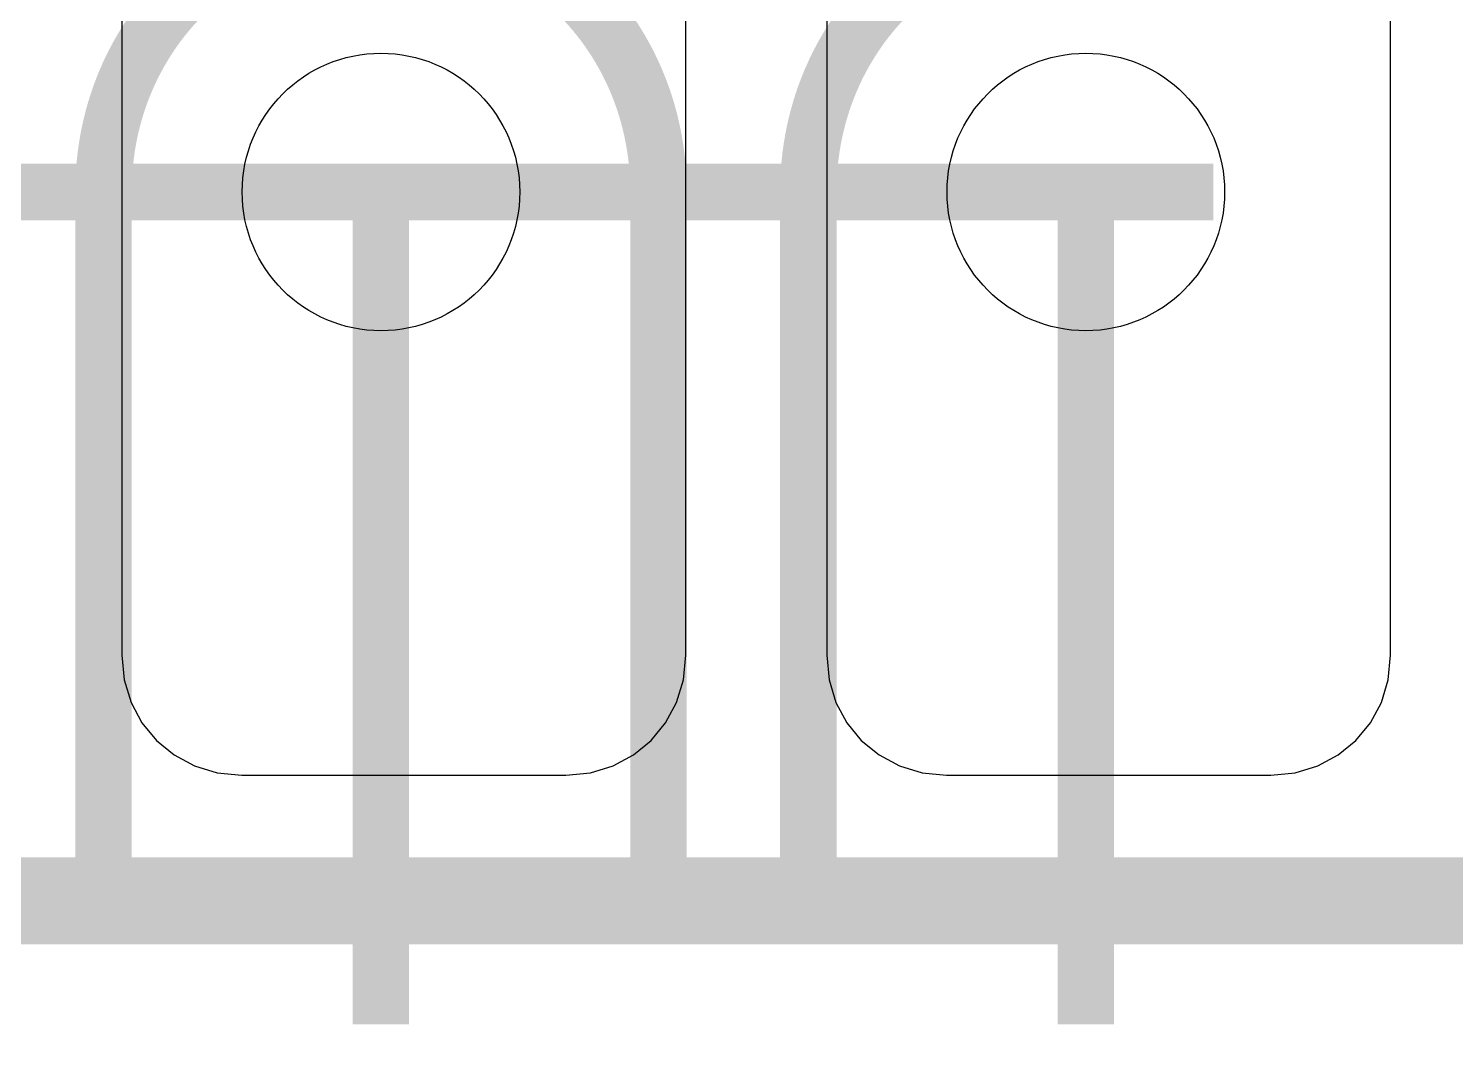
# Model space of a CAD drawing. Header units: inches. Extents: x 15 to 148, y 10 to 111.
# Drawn here: x 141.1885 to 141.644, y 97.5885 to 97.9154 of the extents above; entities that cross this region are included whole.
import ezdxf

# ---------------------------------------------------------------- set-up
doc = ezdxf.new("R2010")
doc.units = ezdxf.units.IN
doc.header["$MEASUREMENT"] = 0
doc.layers.add('BLK_12AWG', color=7, linetype='Continuous')

# ---------------------------------------------------------------- blocks, each defined once
blk = doc.blocks.new('CEGHSD')
for points in [[(136.0216, 99.712), (136.0216, 99.586), (136.02194, 99.58253), (136.02291, 99.57931), (136.02445, 99.57642), (136.02651, 99.57392), (136.02902, 99.57186), (136.03191, 99.57031), (136.03512, 99.56934), (136.0386, 99.569), (136.0386, 99.569), (136.0846, 99.569), (136.08807, 99.56934), (136.09129, 99.57031), (136.09418, 99.57186), (136.09668, 99.57392), (136.09874, 99.57642), (136.10029, 99.57931), (136.10126, 99.58253), (136.1016, 99.586), (136.1016, 99.712)], [(136.1216, 99.712), (136.1216, 99.586), (136.12194, 99.58253), (136.12291, 99.57931), (136.12445, 99.57642), (136.12651, 99.57392), (136.12902, 99.57186), (136.13191, 99.57031), (136.13512, 99.56934), (136.1386, 99.569), (136.1386, 99.569), (136.1846, 99.569), (136.18807, 99.56934), (136.19129, 99.57031), (136.19418, 99.57186), (136.19668, 99.57392), (136.19874, 99.57642), (136.20029, 99.57931), (136.20126, 99.58253), (136.2016, 99.586), (136.2016, 99.712)]]:
    blk.add_lwpolyline(points)
at = {"const_width": 0.008}
for points in [[(136.01899, 99.65175), (136.01899, 99.65188), (136.01899, 99.65201), (136.01899, 99.65214), (136.01899, 99.65227), (136.019, 99.6524), (136.019, 99.65253), (136.019, 99.65265), (136.019, 99.65278), (136.01901, 99.65291), (136.01901, 99.65304), (136.01901, 99.65317), (136.01902, 99.6533), (136.01902, 99.65343), (136.01903, 99.65355), (136.01904, 99.65368), (136.01904, 99.65381), (136.01905, 99.65394), (136.01905, 99.65407), (136.01906, 99.65419), (136.01907, 99.65432), (136.01908, 99.65445), (136.01909, 99.65458), (136.01909, 99.6547), (136.0191, 99.65483), (136.01911, 99.65496), (136.01912, 99.65508), (136.01913, 99.65521), (136.01914, 99.65534), (136.01915, 99.65546), (136.01917, 99.65559), (136.01918, 99.65571), (136.01919, 99.65584), (136.0192, 99.65597), (136.01922, 99.65609), (136.01923, 99.65622), (136.01924, 99.65634), (136.01926, 99.65647), (136.01927, 99.65659), (136.01929, 99.65672), (136.0193, 99.65684), (136.01932, 99.65697), (136.01932, 99.65703), (136.01933, 99.65709), (136.01935, 99.65722), (136.01937, 99.65734), (136.01938, 99.65747), (136.0194, 99.65759), (136.01942, 99.65771), (136.01944, 99.65784), (136.01945, 99.65796), (136.01947, 99.65809), (136.01949, 99.65821), (136.01951, 99.65833), (136.01955, 99.65858), (136.01957, 99.6587), (136.01959, 99.65882), (136.01961, 99.65895), (136.01963, 99.65901), (136.01964, 99.65907), (136.01966, 99.65919), (136.01968, 99.65931), (136.01973, 99.65956), (136.01975, 99.65968), (136.01977, 99.6598), (136.0198, 99.65992), (136.01982, 99.66004), (136.01985, 99.66016), (136.01987, 99.66028), (136.0199, 99.6604), (136.01993, 99.66052), (136.01995, 99.66065), (136.01998, 99.66077), (136.02001, 99.66089), (136.02003, 99.66101), (136.02006, 99.66113), (136.02009, 99.66125), (136.02012, 99.66136), (136.02015, 99.66148), (136.02018, 99.6616), (136.02021, 99.66172), (136.02024, 99.66184), (136.02027, 99.66196), (136.0203, 99.66208), (136.02033, 99.6622), (136.02036, 99.66232), (136.02039, 99.66243), (136.02042, 99.66255), (136.02046, 99.66267), (136.02049, 99.66279), (136.02052, 99.6629), (136.02055, 99.66302), (136.02059, 99.66314), (136.02066, 99.66337), (136.02069, 99.66349), (136.02073, 99.66361), (136.02076, 99.66372), (136.0208, 99.66384), (136.02083, 99.66395), (136.02087, 99.66407), (136.02091, 99.66419), (136.02094, 99.6643), (136.02098, 99.66442), (136.02102, 99.66453), (136.02106, 99.66465), (136.0211, 99.66476), (136.02114, 99.66488), (136.02117, 99.66499), (136.02121, 99.66511), (136.02125, 99.66522), (136.02129, 99.66533), (136.02133, 99.66545), (136.02138, 99.66556), (136.02142, 99.66567), (136.02146, 99.66579), (136.0215, 99.6659), (136.02154, 99.66601), (136.02159, 99.66613), (136.02163, 99.66624), (136.02167, 99.66635), (136.02171, 99.66646), (136.02176, 99.66658), (136.0218, 99.66669), (136.02185, 99.6668), (136.02189, 99.66691), (136.02194, 99.66702), (136.02198, 99.66713), (136.02203, 99.66724), (136.02207, 99.66735), (136.02212, 99.66746), (136.02217, 99.66758), (136.02221, 99.66769), (136.02226, 99.6678), (136.02231, 99.66791), (136.02236, 99.66801), (136.02241, 99.66812), (136.02246, 99.66823), (136.0225, 99.66834), (136.02255, 99.66845), (136.0226, 99.66856), (136.02265, 99.66867), (136.0227, 99.66878), (136.02275, 99.66889), (136.0228, 99.66899), (136.02286, 99.6691), (136.02291, 99.66921), (136.02296, 99.66932), (136.02301, 99.66942), (136.02306, 99.66953), (136.02312, 99.66964), (136.02317, 99.66974), (136.02322, 99.66985), (136.02328, 99.66996), (136.02333, 99.67006), (136.02339, 99.67017), (136.02344, 99.67027), (136.0235, 99.67038), (136.02355, 99.67048), (136.02361, 99.67059), (136.02366, 99.67069), (136.02372, 99.6708), (136.02377, 99.6709), (136.02383, 99.67101), (136.02389, 99.67111), (136.02395, 99.67121), (136.024, 99.67132), (136.02406, 99.67142), (136.02412, 99.67152), (136.02418, 99.67163), (136.02424, 99.67173), (136.0243, 99.67183), (136.02436, 99.67194), (136.02448, 99.67214), (136.02454, 99.67224), (136.0246, 99.67234), (136.02466, 99.67244), (136.02472, 99.67254), (136.02478, 99.67265), (136.02484, 99.67275), (136.02491, 99.67285), (136.02497, 99.67295), (136.02503, 99.67305), (136.02509, 99.67315), (136.02516, 99.67325), (136.02522, 99.67335), (136.02528, 99.67345), (136.02535, 99.67354), (136.02541, 99.67364), (136.02548, 99.67374), (136.02561, 99.67394), (136.02574, 99.67413), (136.02587, 99.67433), (136.02594, 99.67443), (136.02601, 99.67452), (136.02607, 99.67462), (136.02614, 99.67471), (136.02621, 99.67481), (136.02628, 99.67491), (136.02642, 99.6751), (136.02655, 99.67529), (136.02662, 99.67538), (136.02669, 99.67548), (136.02676, 99.67557), (136.02684, 99.67567), (136.02691, 99.67576), (136.02698, 99.67585), (136.02705, 99.67595), (136.02712, 99.67604), (136.02719, 99.67613), (136.02726, 99.67623), (136.02734, 99.67632), (136.02741, 99.67641), (136.02748, 99.6765), (136.02756, 99.67659), (136.02763, 99.67669), (136.0277, 99.67678), (136.02778, 99.67687), (136.02785, 99.67696), (136.02793, 99.67705), (136.028, 99.67714), (136.02808, 99.67723), (136.02815, 99.67732), (136.02823, 99.67741), (136.0283, 99.6775), (136.02838, 99.67759), (136.02846, 99.67768), (136.02853, 99.67777), (136.02861, 99.67785), (136.02869, 99.67794), (136.02876, 99.67803), (136.02884, 99.67812), (136.02892, 99.67821), (136.029, 99.67829), (136.02908, 99.67838), (136.02916, 99.67847), (136.02924, 99.67855), (136.02932, 99.67864), (136.0294, 99.67873), (136.02948, 99.67881), (136.02956, 99.6789), (136.02964, 99.67898)], [(136.01899, 99.65175), (136.01899, 99.65188), (136.01899, 99.65201), (136.01899, 99.65214), (136.01899, 99.65227), (136.019, 99.6524), (136.019, 99.65253), (136.019, 99.65265), (136.019, 99.65278), (136.01901, 99.65291), (136.01901, 99.65304), (136.01901, 99.65317), (136.01902, 99.6533), (136.01902, 99.65343), (136.01903, 99.65355), (136.01904, 99.65368), (136.01904, 99.65381), (136.01905, 99.65394), (136.01905, 99.65407), (136.01906, 99.65419), (136.01907, 99.65432), (136.01908, 99.65445), (136.01909, 99.65458), (136.01909, 99.6547), (136.0191, 99.65483), (136.01911, 99.65496), (136.01912, 99.65508), (136.01913, 99.65521), (136.01914, 99.65534), (136.01915, 99.65546), (136.01917, 99.65559), (136.01918, 99.65571), (136.01919, 99.65584), (136.0192, 99.65597), (136.01922, 99.65609), (136.01923, 99.65622), (136.01924, 99.65634), (136.01926, 99.65647), (136.01927, 99.65659), (136.01929, 99.65672), (136.0193, 99.65684), (136.01932, 99.65697), (136.01932, 99.65703), (136.01933, 99.65709), (136.01935, 99.65722), (136.01937, 99.65734), (136.01938, 99.65747), (136.0194, 99.65759), (136.01942, 99.65771), (136.01944, 99.65784), (136.01945, 99.65796), (136.01947, 99.65809), (136.01949, 99.65821), (136.01951, 99.65833), (136.01955, 99.65858), (136.01957, 99.6587), (136.01959, 99.65882), (136.01961, 99.65895), (136.01963, 99.65901), (136.01964, 99.65907), (136.01966, 99.65919), (136.01968, 99.65931), (136.01973, 99.65956), (136.01975, 99.65968), (136.01977, 99.6598), (136.0198, 99.65992), (136.01982, 99.66004), (136.01985, 99.66016), (136.01987, 99.66028), (136.0199, 99.6604), (136.01993, 99.66052), (136.01995, 99.66065), (136.01998, 99.66077), (136.02001, 99.66089), (136.02003, 99.66101), (136.02006, 99.66113), (136.02009, 99.66125), (136.02012, 99.66136), (136.02015, 99.66148), (136.02018, 99.6616), (136.02021, 99.66172), (136.02024, 99.66184), (136.02027, 99.66196), (136.0203, 99.66208), (136.02033, 99.6622), (136.02036, 99.66232), (136.02039, 99.66243), (136.02042, 99.66255), (136.02046, 99.66267), (136.02049, 99.66279), (136.02052, 99.6629), (136.02055, 99.66302), (136.02059, 99.66314), (136.02066, 99.66337), (136.02069, 99.66349), (136.02073, 99.66361), (136.02076, 99.66372), (136.0208, 99.66384), (136.02083, 99.66395), (136.02087, 99.66407), (136.02091, 99.66419), (136.02094, 99.6643), (136.02098, 99.66442), (136.02102, 99.66453), (136.02106, 99.66465), (136.0211, 99.66476), (136.02114, 99.66488), (136.02117, 99.66499), (136.02121, 99.66511), (136.02125, 99.66522), (136.02129, 99.66533), (136.02133, 99.66545), (136.02138, 99.66556), (136.02142, 99.66567), (136.02146, 99.66579), (136.0215, 99.6659), (136.02154, 99.66601), (136.02159, 99.66613), (136.02163, 99.66624), (136.02167, 99.66635), (136.02171, 99.66646), (136.02176, 99.66658), (136.0218, 99.66669), (136.02185, 99.6668), (136.02189, 99.66691), (136.02194, 99.66702), (136.02198, 99.66713), (136.02203, 99.66724), (136.02207, 99.66735), (136.02212, 99.66746), (136.02217, 99.66758), (136.02221, 99.66769), (136.02226, 99.6678), (136.02231, 99.66791), (136.02236, 99.66801), (136.02241, 99.66812), (136.02246, 99.66823), (136.0225, 99.66834), (136.02255, 99.66845), (136.0226, 99.66856), (136.02265, 99.66867), (136.0227, 99.66878), (136.02275, 99.66889), (136.0228, 99.66899), (136.02286, 99.6691), (136.02291, 99.66921), (136.02296, 99.66932), (136.02301, 99.66942), (136.02306, 99.66953), (136.02312, 99.66964), (136.02317, 99.66974), (136.02322, 99.66985), (136.02328, 99.66996), (136.02333, 99.67006), (136.02339, 99.67017), (136.02344, 99.67027), (136.0235, 99.67038), (136.02355, 99.67048), (136.02361, 99.67059), (136.02366, 99.67069), (136.02372, 99.6708), (136.02377, 99.6709), (136.02383, 99.67101), (136.02389, 99.67111), (136.02395, 99.67121), (136.024, 99.67132), (136.02406, 99.67142), (136.02412, 99.67152), (136.02418, 99.67163), (136.02424, 99.67173), (136.0243, 99.67183), (136.02436, 99.67194), (136.02448, 99.67214), (136.02454, 99.67224), (136.0246, 99.67234), (136.02466, 99.67244), (136.02472, 99.67254), (136.02478, 99.67265), (136.02484, 99.67275), (136.02491, 99.67285), (136.02497, 99.67295), (136.02503, 99.67305), (136.02509, 99.67315), (136.02516, 99.67325), (136.02522, 99.67335), (136.02528, 99.67345), (136.02535, 99.67354), (136.02541, 99.67364), (136.02548, 99.67374), (136.02561, 99.67394), (136.02574, 99.67413), (136.02587, 99.67433), (136.02594, 99.67443), (136.02601, 99.67452), (136.02607, 99.67462), (136.02614, 99.67471), (136.02621, 99.67481), (136.02628, 99.67491), (136.02642, 99.6751), (136.02655, 99.67529), (136.02662, 99.67538), (136.02669, 99.67548), (136.02676, 99.67557), (136.02684, 99.67567), (136.02691, 99.67576), (136.02698, 99.67585), (136.02705, 99.67595), (136.02712, 99.67604), (136.02719, 99.67613), (136.02726, 99.67623), (136.02734, 99.67632), (136.02741, 99.67641), (136.02748, 99.6765), (136.02756, 99.67659), (136.02763, 99.67669), (136.0277, 99.67678), (136.02778, 99.67687), (136.02785, 99.67696), (136.02793, 99.67705), (136.028, 99.67714), (136.02808, 99.67723), (136.02815, 99.67732), (136.02823, 99.67741), (136.0283, 99.6775), (136.02838, 99.67759), (136.02846, 99.67768), (136.02853, 99.67777), (136.02861, 99.67785), (136.02869, 99.67794), (136.02876, 99.67803), (136.02884, 99.67812), (136.02892, 99.67821), (136.029, 99.67829), (136.02908, 99.67838), (136.02916, 99.67847), (136.02924, 99.67855), (136.02932, 99.67864), (136.0294, 99.67873), (136.02948, 99.67881), (136.02956, 99.6789), (136.02964, 99.67898)], [(136.01899, 99.65175), (136.01899, 99.65188), (136.01899, 99.65201), (136.01899, 99.65214), (136.01899, 99.65227), (136.019, 99.6524), (136.019, 99.65253), (136.019, 99.65265), (136.019, 99.65278), (136.01901, 99.65291), (136.01901, 99.65304), (136.01901, 99.65317), (136.01902, 99.6533), (136.01902, 99.65343), (136.01903, 99.65355), (136.01904, 99.65368), (136.01904, 99.65381), (136.01905, 99.65394), (136.01905, 99.65407), (136.01906, 99.65419), (136.01907, 99.65432), (136.01908, 99.65445), (136.01909, 99.65458), (136.01909, 99.6547), (136.0191, 99.65483), (136.01911, 99.65496), (136.01912, 99.65508), (136.01913, 99.65521), (136.01914, 99.65534), (136.01915, 99.65546), (136.01917, 99.65559), (136.01918, 99.65571), (136.01919, 99.65584), (136.0192, 99.65597), (136.01922, 99.65609), (136.01923, 99.65622), (136.01924, 99.65634), (136.01926, 99.65647), (136.01927, 99.65659), (136.01929, 99.65672), (136.0193, 99.65684), (136.01932, 99.65697), (136.01932, 99.65703), (136.01933, 99.65709), (136.01935, 99.65722), (136.01937, 99.65734), (136.01938, 99.65747), (136.0194, 99.65759), (136.01942, 99.65771), (136.01944, 99.65784), (136.01945, 99.65796), (136.01947, 99.65809), (136.01949, 99.65821), (136.01951, 99.65833), (136.01955, 99.65858), (136.01957, 99.6587), (136.01959, 99.65882), (136.01961, 99.65895), (136.01963, 99.65901), (136.01964, 99.65907), (136.01966, 99.65919), (136.01968, 99.65931), (136.01973, 99.65956), (136.01975, 99.65968), (136.01977, 99.6598), (136.0198, 99.65992), (136.01982, 99.66004), (136.01985, 99.66016), (136.01987, 99.66028), (136.0199, 99.6604), (136.01993, 99.66052), (136.01995, 99.66065), (136.01998, 99.66077), (136.02001, 99.66089), (136.02003, 99.66101), (136.02006, 99.66113), (136.02009, 99.66125), (136.02012, 99.66136), (136.02015, 99.66148), (136.02018, 99.6616), (136.02021, 99.66172), (136.02024, 99.66184), (136.02027, 99.66196), (136.0203, 99.66208), (136.02033, 99.6622), (136.02036, 99.66232), (136.02039, 99.66243), (136.02042, 99.66255), (136.02046, 99.66267), (136.02049, 99.66279), (136.02052, 99.6629), (136.02055, 99.66302), (136.02059, 99.66314), (136.02066, 99.66337), (136.02069, 99.66349), (136.02073, 99.66361), (136.02076, 99.66372), (136.0208, 99.66384), (136.02083, 99.66395), (136.02087, 99.66407), (136.02091, 99.66419), (136.02094, 99.6643), (136.02098, 99.66442), (136.02102, 99.66453), (136.02106, 99.66465), (136.0211, 99.66476), (136.02114, 99.66488), (136.02117, 99.66499), (136.02121, 99.66511), (136.02125, 99.66522), (136.02129, 99.66533), (136.02133, 99.66545), (136.02138, 99.66556), (136.02142, 99.66567), (136.02146, 99.66579), (136.0215, 99.6659), (136.02154, 99.66601), (136.02159, 99.66613), (136.02163, 99.66624), (136.02167, 99.66635), (136.02171, 99.66646), (136.02176, 99.66658), (136.0218, 99.66669), (136.02185, 99.6668), (136.02189, 99.66691), (136.02194, 99.66702), (136.02198, 99.66713), (136.02203, 99.66724), (136.02207, 99.66735), (136.02212, 99.66746), (136.02217, 99.66758), (136.02221, 99.66769), (136.02226, 99.6678), (136.02231, 99.66791), (136.02236, 99.66801), (136.02241, 99.66812), (136.02246, 99.66823), (136.0225, 99.66834), (136.02255, 99.66845), (136.0226, 99.66856), (136.02265, 99.66867), (136.0227, 99.66878), (136.02275, 99.66889), (136.0228, 99.66899), (136.02286, 99.6691), (136.02291, 99.66921), (136.02296, 99.66932), (136.02301, 99.66942), (136.02306, 99.66953), (136.02312, 99.66964), (136.02317, 99.66974), (136.02322, 99.66985), (136.02328, 99.66996), (136.02333, 99.67006), (136.02339, 99.67017), (136.02344, 99.67027), (136.0235, 99.67038), (136.02355, 99.67048), (136.02361, 99.67059), (136.02366, 99.67069), (136.02372, 99.6708), (136.02377, 99.6709), (136.02383, 99.67101), (136.02389, 99.67111), (136.02395, 99.67121), (136.024, 99.67132), (136.02406, 99.67142), (136.02412, 99.67152), (136.02418, 99.67163), (136.02424, 99.67173), (136.0243, 99.67183), (136.02436, 99.67194), (136.02448, 99.67214), (136.02454, 99.67224), (136.0246, 99.67234), (136.02466, 99.67244), (136.02472, 99.67254), (136.02478, 99.67265), (136.02484, 99.67275), (136.02491, 99.67285), (136.02497, 99.67295), (136.02503, 99.67305), (136.02509, 99.67315), (136.02516, 99.67325), (136.02522, 99.67335), (136.02528, 99.67345), (136.02535, 99.67354), (136.02541, 99.67364), (136.02548, 99.67374), (136.02561, 99.67394), (136.02574, 99.67413), (136.02587, 99.67433), (136.02594, 99.67443), (136.02601, 99.67452), (136.02607, 99.67462), (136.02614, 99.67471), (136.02621, 99.67481), (136.02628, 99.67491), (136.02642, 99.6751), (136.02655, 99.67529), (136.02662, 99.67538), (136.02669, 99.67548), (136.02676, 99.67557), (136.02684, 99.67567), (136.02691, 99.67576), (136.02698, 99.67585), (136.02705, 99.67595), (136.02712, 99.67604), (136.02719, 99.67613), (136.02726, 99.67623), (136.02734, 99.67632), (136.02741, 99.67641), (136.02748, 99.6765), (136.02756, 99.67659), (136.02763, 99.67669), (136.0277, 99.67678), (136.02778, 99.67687), (136.02785, 99.67696), (136.02793, 99.67705), (136.028, 99.67714), (136.02808, 99.67723), (136.02815, 99.67732), (136.02823, 99.67741), (136.0283, 99.6775), (136.02838, 99.67759), (136.02846, 99.67768), (136.02853, 99.67777), (136.02861, 99.67785), (136.02869, 99.67794), (136.02876, 99.67803), (136.02884, 99.67812), (136.02892, 99.67821), (136.029, 99.67829), (136.02908, 99.67838), (136.02916, 99.67847), (136.02924, 99.67855), (136.02932, 99.67864), (136.0294, 99.67873), (136.02948, 99.67881), (136.02956, 99.6789), (136.02964, 99.67898)], [(136.09773, 99.65175), (136.09773, 99.65188), (136.09773, 99.65201), (136.09773, 99.65214), (136.09773, 99.65227), (136.09773, 99.6524), (136.09772, 99.65253), (136.09772, 99.65265), (136.09772, 99.65278), (136.09772, 99.65291), (136.09771, 99.65304), (136.09771, 99.65317), (136.0977, 99.6533), (136.0977, 99.65343), (136.09769, 99.65355), (136.09769, 99.65368), (136.09768, 99.65381), (136.09768, 99.65394), (136.09767, 99.65407), (136.09766, 99.65419), (136.09765, 99.65432), (136.09765, 99.65445), (136.09764, 99.65458), (136.09763, 99.6547), (136.09762, 99.65483), (136.09761, 99.65496), (136.0976, 99.65508), (136.09759, 99.65521), (136.09758, 99.65534), (136.09757, 99.65546), (136.09756, 99.65559), (136.09754, 99.65571), (136.09753, 99.65584), (136.09752, 99.65597), (136.09751, 99.65609), (136.09749, 99.65622), (136.09748, 99.65634), (136.09747, 99.65647), (136.09745, 99.65659), (136.09744, 99.65672), (136.09742, 99.65684), (136.09741, 99.65697), (136.0974, 99.65703), (136.09739, 99.65709), (136.09737, 99.65722), (136.09736, 99.65734), (136.09734, 99.65747), (136.09732, 99.65759), (136.09731, 99.65771), (136.09729, 99.65784), (136.09727, 99.65796), (136.09725, 99.65809), (136.09723, 99.65821), (136.09721, 99.65833), (136.09717, 99.65858), (136.09715, 99.6587), (136.09713, 99.65882), (136.09711, 99.65895), (136.0971, 99.65901), (136.09709, 99.65907), (136.09706, 99.65919), (136.09704, 99.65931), (136.097, 99.65956), (136.09697, 99.65968), (136.09695, 99.6598), (136.09692, 99.65992), (136.0969, 99.66004), (136.09687, 99.66016), (136.09685, 99.66028), (136.09682, 99.6604), (136.0968, 99.66052), (136.09677, 99.66065), (136.09674, 99.66077), (136.09672, 99.66089), (136.09669, 99.66101), (136.09666, 99.66113), (136.09663, 99.66125), (136.0966, 99.66136), (136.09658, 99.66148), (136.09655, 99.6616), (136.09652, 99.66172), (136.09649, 99.66184), (136.09646, 99.66196), (136.09643, 99.66208), (136.09639, 99.6622), (136.09636, 99.66232), (136.09633, 99.66243), (136.0963, 99.66255), (136.09627, 99.66267), (136.09623, 99.66279), (136.0962, 99.6629), (136.09617, 99.66302), (136.09613, 99.66314), (136.09607, 99.66337), (136.09603, 99.66349), (136.096, 99.66361), (136.09596, 99.66372), (136.09592, 99.66384), (136.09589, 99.66395), (136.09585, 99.66407), (136.09582, 99.66419), (136.09578, 99.6643), (136.09574, 99.66442), (136.0957, 99.66453), (136.09566, 99.66465), (136.09563, 99.66476), (136.09559, 99.66488), (136.09555, 99.66499), (136.09551, 99.66511), (136.09547, 99.66522), (136.09543, 99.66533), (136.09539, 99.66545), (136.09535, 99.66556), (136.09531, 99.66567), (136.09526, 99.66579), (136.09522, 99.6659), (136.09518, 99.66601), (136.09514, 99.66613), (136.09509, 99.66624), (136.09505, 99.66635), (136.09501, 99.66646), (136.09496, 99.66658), (136.09492, 99.66669), (136.09488, 99.6668), (136.09483, 99.66691), (136.09479, 99.66702), (136.09474, 99.66713), (136.09469, 99.66724), (136.09465, 99.66735), (136.0946, 99.66746), (136.09455, 99.66758), (136.09451, 99.66769), (136.09446, 99.6678), (136.09441, 99.66791), (136.09436, 99.66801), (136.09432, 99.66812), (136.09427, 99.66823), (136.09422, 99.66834), (136.09417, 99.66845), (136.09412, 99.66856), (136.09407, 99.66867), (136.09402, 99.66878), (136.09397, 99.66889), (136.09392, 99.66899), (136.09387, 99.6691), (136.09381, 99.66921), (136.09376, 99.66932), (136.09371, 99.66942), (136.09366, 99.66953), (136.09361, 99.66964), (136.09355, 99.66974), (136.0935, 99.66985), (136.09345, 99.66996), (136.09339, 99.67006), (136.09334, 99.67017), (136.09328, 99.67027), (136.09323, 99.67038), (136.09317, 99.67048), (136.09312, 99.67059), (136.09306, 99.67069), (136.093, 99.6708), (136.09295, 99.6709), (136.09289, 99.67101), (136.09283, 99.67111), (136.09278, 99.67121), (136.09272, 99.67132), (136.09266, 99.67142), (136.0926, 99.67152), (136.09254, 99.67163), (136.09248, 99.67173), (136.09243, 99.67183), (136.09237, 99.67194), (136.09225, 99.67214), (136.09219, 99.67224), (136.09213, 99.67234), (136.09206, 99.67244), (136.092, 99.67254), (136.09194, 99.67265), (136.09188, 99.67275), (136.09182, 99.67285), (136.09175, 99.67295), (136.09169, 99.67305), (136.09163, 99.67315), (136.09157, 99.67325), (136.0915, 99.67335), (136.09144, 99.67345), (136.09137, 99.67354), (136.09131, 99.67364), (136.09124, 99.67374), (136.09111, 99.67394), (136.09098, 99.67413), (136.09085, 99.67433), (136.09078, 99.67443), (136.09072, 99.67452), (136.09065, 99.67462), (136.09058, 99.67471), (136.09051, 99.67481), (136.09044, 99.67491), (136.09031, 99.6751), (136.09017, 99.67529), (136.0901, 99.67538), (136.09003, 99.67548), (136.08996, 99.67557), (136.08989, 99.67567), (136.08982, 99.67576), (136.08975, 99.67585), (136.08967, 99.67595), (136.0896, 99.67604), (136.08953, 99.67613), (136.08946, 99.67623), (136.08939, 99.67632), (136.08931, 99.67641), (136.08924, 99.6765), (136.08917, 99.67659), (136.08909, 99.67669), (136.08902, 99.67678), (136.08895, 99.67687), (136.08887, 99.67696), (136.0888, 99.67705), (136.08872, 99.67714), (136.08865, 99.67723), (136.08857, 99.67732), (136.0885, 99.67741), (136.08842, 99.6775), (136.08834, 99.67759), (136.08827, 99.67768), (136.08819, 99.67777), (136.08811, 99.67785), (136.08804, 99.67794), (136.08796, 99.67803), (136.08788, 99.67812), (136.0878, 99.67821), (136.08772, 99.67829), (136.08764, 99.67838), (136.08757, 99.67847), (136.08749, 99.67855), (136.08741, 99.67864), (136.08733, 99.67873), (136.08725, 99.67881), (136.08717, 99.6789), (136.08709, 99.67898)], [(136.09773, 99.65175), (136.09773, 99.65188), (136.09773, 99.65201), (136.09773, 99.65214), (136.09773, 99.65227), (136.09773, 99.6524), (136.09772, 99.65253), (136.09772, 99.65265), (136.09772, 99.65278), (136.09772, 99.65291), (136.09771, 99.65304), (136.09771, 99.65317), (136.0977, 99.6533), (136.0977, 99.65343), (136.09769, 99.65355), (136.09769, 99.65368), (136.09768, 99.65381), (136.09768, 99.65394), (136.09767, 99.65407), (136.09766, 99.65419), (136.09765, 99.65432), (136.09765, 99.65445), (136.09764, 99.65458), (136.09763, 99.6547), (136.09762, 99.65483), (136.09761, 99.65496), (136.0976, 99.65508), (136.09759, 99.65521), (136.09758, 99.65534), (136.09757, 99.65546), (136.09756, 99.65559), (136.09754, 99.65571), (136.09753, 99.65584), (136.09752, 99.65597), (136.09751, 99.65609), (136.09749, 99.65622), (136.09748, 99.65634), (136.09747, 99.65647), (136.09745, 99.65659), (136.09744, 99.65672), (136.09742, 99.65684), (136.09741, 99.65697), (136.0974, 99.65703), (136.09739, 99.65709), (136.09737, 99.65722), (136.09736, 99.65734), (136.09734, 99.65747), (136.09732, 99.65759), (136.09731, 99.65771), (136.09729, 99.65784), (136.09727, 99.65796), (136.09725, 99.65809), (136.09723, 99.65821), (136.09721, 99.65833), (136.09717, 99.65858), (136.09715, 99.6587), (136.09713, 99.65882), (136.09711, 99.65895), (136.0971, 99.65901), (136.09709, 99.65907), (136.09706, 99.65919), (136.09704, 99.65931), (136.097, 99.65956), (136.09697, 99.65968), (136.09695, 99.6598), (136.09692, 99.65992), (136.0969, 99.66004), (136.09687, 99.66016), (136.09685, 99.66028), (136.09682, 99.6604), (136.0968, 99.66052), (136.09677, 99.66065), (136.09674, 99.66077), (136.09672, 99.66089), (136.09669, 99.66101), (136.09666, 99.66113), (136.09663, 99.66125), (136.0966, 99.66136), (136.09658, 99.66148), (136.09655, 99.6616), (136.09652, 99.66172), (136.09649, 99.66184), (136.09646, 99.66196), (136.09643, 99.66208), (136.09639, 99.6622), (136.09636, 99.66232), (136.09633, 99.66243), (136.0963, 99.66255), (136.09627, 99.66267), (136.09623, 99.66279), (136.0962, 99.6629), (136.09617, 99.66302), (136.09613, 99.66314), (136.09607, 99.66337), (136.09603, 99.66349), (136.096, 99.66361), (136.09596, 99.66372), (136.09592, 99.66384), (136.09589, 99.66395), (136.09585, 99.66407), (136.09582, 99.66419), (136.09578, 99.6643), (136.09574, 99.66442), (136.0957, 99.66453), (136.09566, 99.66465), (136.09563, 99.66476), (136.09559, 99.66488), (136.09555, 99.66499), (136.09551, 99.66511), (136.09547, 99.66522), (136.09543, 99.66533), (136.09539, 99.66545), (136.09535, 99.66556), (136.09531, 99.66567), (136.09526, 99.66579), (136.09522, 99.6659), (136.09518, 99.66601), (136.09514, 99.66613), (136.09509, 99.66624), (136.09505, 99.66635), (136.09501, 99.66646), (136.09496, 99.66658), (136.09492, 99.66669), (136.09488, 99.6668), (136.09483, 99.66691), (136.09479, 99.66702), (136.09474, 99.66713), (136.09469, 99.66724), (136.09465, 99.66735), (136.0946, 99.66746), (136.09455, 99.66758), (136.09451, 99.66769), (136.09446, 99.6678), (136.09441, 99.66791), (136.09436, 99.66801), (136.09432, 99.66812), (136.09427, 99.66823), (136.09422, 99.66834), (136.09417, 99.66845), (136.09412, 99.66856), (136.09407, 99.66867), (136.09402, 99.66878), (136.09397, 99.66889), (136.09392, 99.66899), (136.09387, 99.6691), (136.09381, 99.66921), (136.09376, 99.66932), (136.09371, 99.66942), (136.09366, 99.66953), (136.09361, 99.66964), (136.09355, 99.66974), (136.0935, 99.66985), (136.09345, 99.66996), (136.09339, 99.67006), (136.09334, 99.67017), (136.09328, 99.67027), (136.09323, 99.67038), (136.09317, 99.67048), (136.09312, 99.67059), (136.09306, 99.67069), (136.093, 99.6708), (136.09295, 99.6709), (136.09289, 99.67101), (136.09283, 99.67111), (136.09278, 99.67121), (136.09272, 99.67132), (136.09266, 99.67142), (136.0926, 99.67152), (136.09254, 99.67163), (136.09248, 99.67173), (136.09243, 99.67183), (136.09237, 99.67194), (136.09225, 99.67214), (136.09219, 99.67224), (136.09213, 99.67234), (136.09206, 99.67244), (136.092, 99.67254), (136.09194, 99.67265), (136.09188, 99.67275), (136.09182, 99.67285), (136.09175, 99.67295), (136.09169, 99.67305), (136.09163, 99.67315), (136.09157, 99.67325), (136.0915, 99.67335), (136.09144, 99.67345), (136.09137, 99.67354), (136.09131, 99.67364), (136.09124, 99.67374), (136.09111, 99.67394), (136.09098, 99.67413), (136.09085, 99.67433), (136.09078, 99.67443), (136.09072, 99.67452), (136.09065, 99.67462), (136.09058, 99.67471), (136.09051, 99.67481), (136.09044, 99.67491), (136.09031, 99.6751), (136.09017, 99.67529), (136.0901, 99.67538), (136.09003, 99.67548), (136.08996, 99.67557), (136.08989, 99.67567), (136.08982, 99.67576), (136.08975, 99.67585), (136.08967, 99.67595), (136.0896, 99.67604), (136.08953, 99.67613), (136.08946, 99.67623), (136.08939, 99.67632), (136.08931, 99.67641), (136.08924, 99.6765), (136.08917, 99.67659), (136.08909, 99.67669), (136.08902, 99.67678), (136.08895, 99.67687), (136.08887, 99.67696), (136.0888, 99.67705), (136.08872, 99.67714), (136.08865, 99.67723), (136.08857, 99.67732), (136.0885, 99.67741), (136.08842, 99.6775), (136.08834, 99.67759), (136.08827, 99.67768), (136.08819, 99.67777), (136.08811, 99.67785), (136.08804, 99.67794), (136.08796, 99.67803), (136.08788, 99.67812), (136.0878, 99.67821), (136.08772, 99.67829), (136.08764, 99.67838), (136.08757, 99.67847), (136.08749, 99.67855), (136.08741, 99.67864), (136.08733, 99.67873), (136.08725, 99.67881), (136.08717, 99.6789), (136.08709, 99.67898)], [(136.09773, 99.65175), (136.09773, 99.65188), (136.09773, 99.65201), (136.09773, 99.65214), (136.09773, 99.65227), (136.09773, 99.6524), (136.09772, 99.65253), (136.09772, 99.65265), (136.09772, 99.65278), (136.09772, 99.65291), (136.09771, 99.65304), (136.09771, 99.65317), (136.0977, 99.6533), (136.0977, 99.65343), (136.09769, 99.65355), (136.09769, 99.65368), (136.09768, 99.65381), (136.09768, 99.65394), (136.09767, 99.65407), (136.09766, 99.65419), (136.09765, 99.65432), (136.09765, 99.65445), (136.09764, 99.65458), (136.09763, 99.6547), (136.09762, 99.65483), (136.09761, 99.65496), (136.0976, 99.65508), (136.09759, 99.65521), (136.09758, 99.65534), (136.09757, 99.65546), (136.09756, 99.65559), (136.09754, 99.65571), (136.09753, 99.65584), (136.09752, 99.65597), (136.09751, 99.65609), (136.09749, 99.65622), (136.09748, 99.65634), (136.09747, 99.65647), (136.09745, 99.65659), (136.09744, 99.65672), (136.09742, 99.65684), (136.09741, 99.65697), (136.0974, 99.65703), (136.09739, 99.65709), (136.09737, 99.65722), (136.09736, 99.65734), (136.09734, 99.65747), (136.09732, 99.65759), (136.09731, 99.65771), (136.09729, 99.65784), (136.09727, 99.65796), (136.09725, 99.65809), (136.09723, 99.65821), (136.09721, 99.65833), (136.09717, 99.65858), (136.09715, 99.6587), (136.09713, 99.65882), (136.09711, 99.65895), (136.0971, 99.65901), (136.09709, 99.65907), (136.09706, 99.65919), (136.09704, 99.65931), (136.097, 99.65956), (136.09697, 99.65968), (136.09695, 99.6598), (136.09692, 99.65992), (136.0969, 99.66004), (136.09687, 99.66016), (136.09685, 99.66028), (136.09682, 99.6604), (136.0968, 99.66052), (136.09677, 99.66065), (136.09674, 99.66077), (136.09672, 99.66089), (136.09669, 99.66101), (136.09666, 99.66113), (136.09663, 99.66125), (136.0966, 99.66136), (136.09658, 99.66148), (136.09655, 99.6616), (136.09652, 99.66172), (136.09649, 99.66184), (136.09646, 99.66196), (136.09643, 99.66208), (136.09639, 99.6622), (136.09636, 99.66232), (136.09633, 99.66243), (136.0963, 99.66255), (136.09627, 99.66267), (136.09623, 99.66279), (136.0962, 99.6629), (136.09617, 99.66302), (136.09613, 99.66314), (136.09607, 99.66337), (136.09603, 99.66349), (136.096, 99.66361), (136.09596, 99.66372), (136.09592, 99.66384), (136.09589, 99.66395), (136.09585, 99.66407), (136.09582, 99.66419), (136.09578, 99.6643), (136.09574, 99.66442), (136.0957, 99.66453), (136.09566, 99.66465), (136.09563, 99.66476), (136.09559, 99.66488), (136.09555, 99.66499), (136.09551, 99.66511), (136.09547, 99.66522), (136.09543, 99.66533), (136.09539, 99.66545), (136.09535, 99.66556), (136.09531, 99.66567), (136.09526, 99.66579), (136.09522, 99.6659), (136.09518, 99.66601), (136.09514, 99.66613), (136.09509, 99.66624), (136.09505, 99.66635), (136.09501, 99.66646), (136.09496, 99.66658), (136.09492, 99.66669), (136.09488, 99.6668), (136.09483, 99.66691), (136.09479, 99.66702), (136.09474, 99.66713), (136.09469, 99.66724), (136.09465, 99.66735), (136.0946, 99.66746), (136.09455, 99.66758), (136.09451, 99.66769), (136.09446, 99.6678), (136.09441, 99.66791), (136.09436, 99.66801), (136.09432, 99.66812), (136.09427, 99.66823), (136.09422, 99.66834), (136.09417, 99.66845), (136.09412, 99.66856), (136.09407, 99.66867), (136.09402, 99.66878), (136.09397, 99.66889), (136.09392, 99.66899), (136.09387, 99.6691), (136.09381, 99.66921), (136.09376, 99.66932), (136.09371, 99.66942), (136.09366, 99.66953), (136.09361, 99.66964), (136.09355, 99.66974), (136.0935, 99.66985), (136.09345, 99.66996), (136.09339, 99.67006), (136.09334, 99.67017), (136.09328, 99.67027), (136.09323, 99.67038), (136.09317, 99.67048), (136.09312, 99.67059), (136.09306, 99.67069), (136.093, 99.6708), (136.09295, 99.6709), (136.09289, 99.67101), (136.09283, 99.67111), (136.09278, 99.67121), (136.09272, 99.67132), (136.09266, 99.67142), (136.0926, 99.67152), (136.09254, 99.67163), (136.09248, 99.67173), (136.09243, 99.67183), (136.09237, 99.67194), (136.09225, 99.67214), (136.09219, 99.67224), (136.09213, 99.67234), (136.09206, 99.67244), (136.092, 99.67254), (136.09194, 99.67265), (136.09188, 99.67275), (136.09182, 99.67285), (136.09175, 99.67295), (136.09169, 99.67305), (136.09163, 99.67315), (136.09157, 99.67325), (136.0915, 99.67335), (136.09144, 99.67345), (136.09137, 99.67354), (136.09131, 99.67364), (136.09124, 99.67374), (136.09111, 99.67394), (136.09098, 99.67413), (136.09085, 99.67433), (136.09078, 99.67443), (136.09072, 99.67452), (136.09065, 99.67462), (136.09058, 99.67471), (136.09051, 99.67481), (136.09044, 99.67491), (136.09031, 99.6751), (136.09017, 99.67529), (136.0901, 99.67538), (136.09003, 99.67548), (136.08996, 99.67557), (136.08989, 99.67567), (136.08982, 99.67576), (136.08975, 99.67585), (136.08967, 99.67595), (136.0896, 99.67604), (136.08953, 99.67613), (136.08946, 99.67623), (136.08939, 99.67632), (136.08931, 99.67641), (136.08924, 99.6765), (136.08917, 99.67659), (136.08909, 99.67669), (136.08902, 99.67678), (136.08895, 99.67687), (136.08887, 99.67696), (136.0888, 99.67705), (136.08872, 99.67714), (136.08865, 99.67723), (136.08857, 99.67732), (136.0885, 99.67741), (136.08842, 99.6775), (136.08834, 99.67759), (136.08827, 99.67768), (136.08819, 99.67777), (136.08811, 99.67785), (136.08804, 99.67794), (136.08796, 99.67803), (136.08788, 99.67812), (136.0878, 99.67821), (136.08772, 99.67829), (136.08764, 99.67838), (136.08757, 99.67847), (136.08749, 99.67855), (136.08741, 99.67864), (136.08733, 99.67873), (136.08725, 99.67881), (136.08717, 99.6789), (136.08709, 99.67898)], [(136.11899, 99.65175), (136.11899, 99.65188), (136.11899, 99.65201), (136.11899, 99.65214), (136.11899, 99.65227), (136.119, 99.6524), (136.119, 99.65253), (136.119, 99.65265), (136.119, 99.65278), (136.11901, 99.65291), (136.11901, 99.65304), (136.11901, 99.65317), (136.11902, 99.6533), (136.11902, 99.65343), (136.11903, 99.65355), (136.11904, 99.65368), (136.11904, 99.65381), (136.11905, 99.65394), (136.11905, 99.65407), (136.11906, 99.65419), (136.11907, 99.65432), (136.11908, 99.65445), (136.11909, 99.65458), (136.11909, 99.6547), (136.1191, 99.65483), (136.11911, 99.65496), (136.11912, 99.65508), (136.11913, 99.65521), (136.11914, 99.65534), (136.11915, 99.65546), (136.11917, 99.65559), (136.11918, 99.65571), (136.11919, 99.65584), (136.1192, 99.65597), (136.11922, 99.65609), (136.11923, 99.65622), (136.11924, 99.65634), (136.11926, 99.65647), (136.11927, 99.65659), (136.11929, 99.65672), (136.1193, 99.65684), (136.11932, 99.65697), (136.11932, 99.65703), (136.11933, 99.65709), (136.11935, 99.65722), (136.11937, 99.65734), (136.11938, 99.65747), (136.1194, 99.65759), (136.11942, 99.65771), (136.11944, 99.65784), (136.11945, 99.65796), (136.11947, 99.65809), (136.11949, 99.65821), (136.11951, 99.65833), (136.11955, 99.65858), (136.11957, 99.6587), (136.11959, 99.65882), (136.11961, 99.65895), (136.11963, 99.65901), (136.11964, 99.65907), (136.11966, 99.65919), (136.11968, 99.65931), (136.11973, 99.65956), (136.11975, 99.65968), (136.11977, 99.6598), (136.1198, 99.65992), (136.11982, 99.66004), (136.11985, 99.66016), (136.11987, 99.66028), (136.1199, 99.6604), (136.11993, 99.66052), (136.11995, 99.66065), (136.11998, 99.66077), (136.12001, 99.66089), (136.12003, 99.66101), (136.12006, 99.66113), (136.12009, 99.66125), (136.12012, 99.66136), (136.12015, 99.66148), (136.12018, 99.6616), (136.12021, 99.66172), (136.12024, 99.66184), (136.12027, 99.66196), (136.1203, 99.66208), (136.12033, 99.6622), (136.12036, 99.66232), (136.12039, 99.66243), (136.12042, 99.66255), (136.12046, 99.66267), (136.12049, 99.66279), (136.12052, 99.6629), (136.12055, 99.66302), (136.12059, 99.66314), (136.12066, 99.66337), (136.12069, 99.66349), (136.12073, 99.66361), (136.12076, 99.66372), (136.1208, 99.66384), (136.12083, 99.66395), (136.12087, 99.66407), (136.12091, 99.66419), (136.12094, 99.6643), (136.12098, 99.66442), (136.12102, 99.66453), (136.12106, 99.66465), (136.1211, 99.66476), (136.12114, 99.66488), (136.12117, 99.66499), (136.12121, 99.66511), (136.12125, 99.66522), (136.12129, 99.66533), (136.12133, 99.66545), (136.12138, 99.66556), (136.12142, 99.66567), (136.12146, 99.66579), (136.1215, 99.6659), (136.12154, 99.66601), (136.12159, 99.66613), (136.12163, 99.66624), (136.12167, 99.66635), (136.12171, 99.66646), (136.12176, 99.66658), (136.1218, 99.66669), (136.12185, 99.6668), (136.12189, 99.66691), (136.12194, 99.66702), (136.12198, 99.66713), (136.12203, 99.66724), (136.12207, 99.66735), (136.12212, 99.66746), (136.12217, 99.66758), (136.12221, 99.66769), (136.12226, 99.6678), (136.12231, 99.66791), (136.12236, 99.66801), (136.12241, 99.66812), (136.12246, 99.66823), (136.1225, 99.66834), (136.12255, 99.66845), (136.1226, 99.66856), (136.12265, 99.66867), (136.1227, 99.66878), (136.12275, 99.66889), (136.1228, 99.66899), (136.12286, 99.6691), (136.12291, 99.66921), (136.12296, 99.66932), (136.12301, 99.66942), (136.12306, 99.66953), (136.12312, 99.66964), (136.12317, 99.66974), (136.12322, 99.66985), (136.12328, 99.66996), (136.12333, 99.67006), (136.12339, 99.67017), (136.12344, 99.67027), (136.1235, 99.67038), (136.12355, 99.67048), (136.12361, 99.67059), (136.12366, 99.67069), (136.12372, 99.6708), (136.12377, 99.6709), (136.12383, 99.67101), (136.12389, 99.67111), (136.12395, 99.67121), (136.124, 99.67132), (136.12406, 99.67142), (136.12412, 99.67152), (136.12418, 99.67163), (136.12424, 99.67173), (136.1243, 99.67183), (136.12436, 99.67194), (136.12448, 99.67214), (136.12454, 99.67224), (136.1246, 99.67234), (136.12466, 99.67244), (136.12472, 99.67254), (136.12478, 99.67265), (136.12484, 99.67275), (136.12491, 99.67285), (136.12497, 99.67295), (136.12503, 99.67305), (136.12509, 99.67315), (136.12516, 99.67325), (136.12522, 99.67335), (136.12528, 99.67345), (136.12535, 99.67354), (136.12541, 99.67364), (136.12548, 99.67374), (136.12561, 99.67394), (136.12574, 99.67413), (136.12587, 99.67433), (136.12594, 99.67443), (136.12601, 99.67452), (136.12607, 99.67462), (136.12614, 99.67471), (136.12621, 99.67481), (136.12628, 99.67491), (136.12642, 99.6751), (136.12655, 99.67529), (136.12662, 99.67538), (136.12669, 99.67548), (136.12676, 99.67557), (136.12684, 99.67567), (136.12691, 99.67576), (136.12698, 99.67585), (136.12705, 99.67595), (136.12712, 99.67604), (136.12719, 99.67613), (136.12726, 99.67623), (136.12734, 99.67632), (136.12741, 99.67641), (136.12748, 99.6765), (136.12756, 99.67659), (136.12763, 99.67669), (136.1277, 99.67678), (136.12778, 99.67687), (136.12785, 99.67696), (136.12793, 99.67705), (136.128, 99.67714), (136.12808, 99.67723), (136.12815, 99.67732), (136.12823, 99.67741), (136.1283, 99.6775), (136.12838, 99.67759), (136.12846, 99.67768), (136.12853, 99.67777), (136.12861, 99.67785), (136.12869, 99.67794), (136.12876, 99.67803), (136.12884, 99.67812), (136.12892, 99.67821), (136.129, 99.67829), (136.12908, 99.67838), (136.12916, 99.67847), (136.12924, 99.67855), (136.12932, 99.67864), (136.1294, 99.67873), (136.12948, 99.67881), (136.12956, 99.6789), (136.12964, 99.67898)], [(136.11899, 99.65175), (136.11899, 99.65188), (136.11899, 99.65201), (136.11899, 99.65214), (136.11899, 99.65227), (136.119, 99.6524), (136.119, 99.65253), (136.119, 99.65265), (136.119, 99.65278), (136.11901, 99.65291), (136.11901, 99.65304), (136.11901, 99.65317), (136.11902, 99.6533), (136.11902, 99.65343), (136.11903, 99.65355), (136.11904, 99.65368), (136.11904, 99.65381), (136.11905, 99.65394), (136.11905, 99.65407), (136.11906, 99.65419), (136.11907, 99.65432), (136.11908, 99.65445), (136.11909, 99.65458), (136.11909, 99.6547), (136.1191, 99.65483), (136.11911, 99.65496), (136.11912, 99.65508), (136.11913, 99.65521), (136.11914, 99.65534), (136.11915, 99.65546), (136.11917, 99.65559), (136.11918, 99.65571), (136.11919, 99.65584), (136.1192, 99.65597), (136.11922, 99.65609), (136.11923, 99.65622), (136.11924, 99.65634), (136.11926, 99.65647), (136.11927, 99.65659), (136.11929, 99.65672), (136.1193, 99.65684), (136.11932, 99.65697), (136.11932, 99.65703), (136.11933, 99.65709), (136.11935, 99.65722), (136.11937, 99.65734), (136.11938, 99.65747), (136.1194, 99.65759), (136.11942, 99.65771), (136.11944, 99.65784), (136.11945, 99.65796), (136.11947, 99.65809), (136.11949, 99.65821), (136.11951, 99.65833), (136.11955, 99.65858), (136.11957, 99.6587), (136.11959, 99.65882), (136.11961, 99.65895), (136.11963, 99.65901), (136.11964, 99.65907), (136.11966, 99.65919), (136.11968, 99.65931), (136.11973, 99.65956), (136.11975, 99.65968), (136.11977, 99.6598), (136.1198, 99.65992), (136.11982, 99.66004), (136.11985, 99.66016), (136.11987, 99.66028), (136.1199, 99.6604), (136.11993, 99.66052), (136.11995, 99.66065), (136.11998, 99.66077), (136.12001, 99.66089), (136.12003, 99.66101), (136.12006, 99.66113), (136.12009, 99.66125), (136.12012, 99.66136), (136.12015, 99.66148), (136.12018, 99.6616), (136.12021, 99.66172), (136.12024, 99.66184), (136.12027, 99.66196), (136.1203, 99.66208), (136.12033, 99.6622), (136.12036, 99.66232), (136.12039, 99.66243), (136.12042, 99.66255), (136.12046, 99.66267), (136.12049, 99.66279), (136.12052, 99.6629), (136.12055, 99.66302), (136.12059, 99.66314), (136.12066, 99.66337), (136.12069, 99.66349), (136.12073, 99.66361), (136.12076, 99.66372), (136.1208, 99.66384), (136.12083, 99.66395), (136.12087, 99.66407), (136.12091, 99.66419), (136.12094, 99.6643), (136.12098, 99.66442), (136.12102, 99.66453), (136.12106, 99.66465), (136.1211, 99.66476), (136.12114, 99.66488), (136.12117, 99.66499), (136.12121, 99.66511), (136.12125, 99.66522), (136.12129, 99.66533), (136.12133, 99.66545), (136.12138, 99.66556), (136.12142, 99.66567), (136.12146, 99.66579), (136.1215, 99.6659), (136.12154, 99.66601), (136.12159, 99.66613), (136.12163, 99.66624), (136.12167, 99.66635), (136.12171, 99.66646), (136.12176, 99.66658), (136.1218, 99.66669), (136.12185, 99.6668), (136.12189, 99.66691), (136.12194, 99.66702), (136.12198, 99.66713), (136.12203, 99.66724), (136.12207, 99.66735), (136.12212, 99.66746), (136.12217, 99.66758), (136.12221, 99.66769), (136.12226, 99.6678), (136.12231, 99.66791), (136.12236, 99.66801), (136.12241, 99.66812), (136.12246, 99.66823), (136.1225, 99.66834), (136.12255, 99.66845), (136.1226, 99.66856), (136.12265, 99.66867), (136.1227, 99.66878), (136.12275, 99.66889), (136.1228, 99.66899), (136.12286, 99.6691), (136.12291, 99.66921), (136.12296, 99.66932), (136.12301, 99.66942), (136.12306, 99.66953), (136.12312, 99.66964), (136.12317, 99.66974), (136.12322, 99.66985), (136.12328, 99.66996), (136.12333, 99.67006), (136.12339, 99.67017), (136.12344, 99.67027), (136.1235, 99.67038), (136.12355, 99.67048), (136.12361, 99.67059), (136.12366, 99.67069), (136.12372, 99.6708), (136.12377, 99.6709), (136.12383, 99.67101), (136.12389, 99.67111), (136.12395, 99.67121), (136.124, 99.67132), (136.12406, 99.67142), (136.12412, 99.67152), (136.12418, 99.67163), (136.12424, 99.67173), (136.1243, 99.67183), (136.12436, 99.67194), (136.12448, 99.67214), (136.12454, 99.67224), (136.1246, 99.67234), (136.12466, 99.67244), (136.12472, 99.67254), (136.12478, 99.67265), (136.12484, 99.67275), (136.12491, 99.67285), (136.12497, 99.67295), (136.12503, 99.67305), (136.12509, 99.67315), (136.12516, 99.67325), (136.12522, 99.67335), (136.12528, 99.67345), (136.12535, 99.67354), (136.12541, 99.67364), (136.12548, 99.67374), (136.12561, 99.67394), (136.12574, 99.67413), (136.12587, 99.67433), (136.12594, 99.67443), (136.12601, 99.67452), (136.12607, 99.67462), (136.12614, 99.67471), (136.12621, 99.67481), (136.12628, 99.67491), (136.12642, 99.6751), (136.12655, 99.67529), (136.12662, 99.67538), (136.12669, 99.67548), (136.12676, 99.67557), (136.12684, 99.67567), (136.12691, 99.67576), (136.12698, 99.67585), (136.12705, 99.67595), (136.12712, 99.67604), (136.12719, 99.67613), (136.12726, 99.67623), (136.12734, 99.67632), (136.12741, 99.67641), (136.12748, 99.6765), (136.12756, 99.67659), (136.12763, 99.67669), (136.1277, 99.67678), (136.12778, 99.67687), (136.12785, 99.67696), (136.12793, 99.67705), (136.128, 99.67714), (136.12808, 99.67723), (136.12815, 99.67732), (136.12823, 99.67741), (136.1283, 99.6775), (136.12838, 99.67759), (136.12846, 99.67768), (136.12853, 99.67777), (136.12861, 99.67785), (136.12869, 99.67794), (136.12876, 99.67803), (136.12884, 99.67812), (136.12892, 99.67821), (136.129, 99.67829), (136.12908, 99.67838), (136.12916, 99.67847), (136.12924, 99.67855), (136.12932, 99.67864), (136.1294, 99.67873), (136.12948, 99.67881), (136.12956, 99.6789), (136.12964, 99.67898)], [(136.11899, 99.65175), (136.11899, 99.65188), (136.11899, 99.65201), (136.11899, 99.65214), (136.11899, 99.65227), (136.119, 99.6524), (136.119, 99.65253), (136.119, 99.65265), (136.119, 99.65278), (136.11901, 99.65291), (136.11901, 99.65304), (136.11901, 99.65317), (136.11902, 99.6533), (136.11902, 99.65343), (136.11903, 99.65355), (136.11904, 99.65368), (136.11904, 99.65381), (136.11905, 99.65394), (136.11905, 99.65407), (136.11906, 99.65419), (136.11907, 99.65432), (136.11908, 99.65445), (136.11909, 99.65458), (136.11909, 99.6547), (136.1191, 99.65483), (136.11911, 99.65496), (136.11912, 99.65508), (136.11913, 99.65521), (136.11914, 99.65534), (136.11915, 99.65546), (136.11917, 99.65559), (136.11918, 99.65571), (136.11919, 99.65584), (136.1192, 99.65597), (136.11922, 99.65609), (136.11923, 99.65622), (136.11924, 99.65634), (136.11926, 99.65647), (136.11927, 99.65659), (136.11929, 99.65672), (136.1193, 99.65684), (136.11932, 99.65697), (136.11932, 99.65703), (136.11933, 99.65709), (136.11935, 99.65722), (136.11937, 99.65734), (136.11938, 99.65747), (136.1194, 99.65759), (136.11942, 99.65771), (136.11944, 99.65784), (136.11945, 99.65796), (136.11947, 99.65809), (136.11949, 99.65821), (136.11951, 99.65833), (136.11955, 99.65858), (136.11957, 99.6587), (136.11959, 99.65882), (136.11961, 99.65895), (136.11963, 99.65901), (136.11964, 99.65907), (136.11966, 99.65919), (136.11968, 99.65931), (136.11973, 99.65956), (136.11975, 99.65968), (136.11977, 99.6598), (136.1198, 99.65992), (136.11982, 99.66004), (136.11985, 99.66016), (136.11987, 99.66028), (136.1199, 99.6604), (136.11993, 99.66052), (136.11995, 99.66065), (136.11998, 99.66077), (136.12001, 99.66089), (136.12003, 99.66101), (136.12006, 99.66113), (136.12009, 99.66125), (136.12012, 99.66136), (136.12015, 99.66148), (136.12018, 99.6616), (136.12021, 99.66172), (136.12024, 99.66184), (136.12027, 99.66196), (136.1203, 99.66208), (136.12033, 99.6622), (136.12036, 99.66232), (136.12039, 99.66243), (136.12042, 99.66255), (136.12046, 99.66267), (136.12049, 99.66279), (136.12052, 99.6629), (136.12055, 99.66302), (136.12059, 99.66314), (136.12066, 99.66337), (136.12069, 99.66349), (136.12073, 99.66361), (136.12076, 99.66372), (136.1208, 99.66384), (136.12083, 99.66395), (136.12087, 99.66407), (136.12091, 99.66419), (136.12094, 99.6643), (136.12098, 99.66442), (136.12102, 99.66453), (136.12106, 99.66465), (136.1211, 99.66476), (136.12114, 99.66488), (136.12117, 99.66499), (136.12121, 99.66511), (136.12125, 99.66522), (136.12129, 99.66533), (136.12133, 99.66545), (136.12138, 99.66556), (136.12142, 99.66567), (136.12146, 99.66579), (136.1215, 99.6659), (136.12154, 99.66601), (136.12159, 99.66613), (136.12163, 99.66624), (136.12167, 99.66635), (136.12171, 99.66646), (136.12176, 99.66658), (136.1218, 99.66669), (136.12185, 99.6668), (136.12189, 99.66691), (136.12194, 99.66702), (136.12198, 99.66713), (136.12203, 99.66724), (136.12207, 99.66735), (136.12212, 99.66746), (136.12217, 99.66758), (136.12221, 99.66769), (136.12226, 99.6678), (136.12231, 99.66791), (136.12236, 99.66801), (136.12241, 99.66812), (136.12246, 99.66823), (136.1225, 99.66834), (136.12255, 99.66845), (136.1226, 99.66856), (136.12265, 99.66867), (136.1227, 99.66878), (136.12275, 99.66889), (136.1228, 99.66899), (136.12286, 99.6691), (136.12291, 99.66921), (136.12296, 99.66932), (136.12301, 99.66942), (136.12306, 99.66953), (136.12312, 99.66964), (136.12317, 99.66974), (136.12322, 99.66985), (136.12328, 99.66996), (136.12333, 99.67006), (136.12339, 99.67017), (136.12344, 99.67027), (136.1235, 99.67038), (136.12355, 99.67048), (136.12361, 99.67059), (136.12366, 99.67069), (136.12372, 99.6708), (136.12377, 99.6709), (136.12383, 99.67101), (136.12389, 99.67111), (136.12395, 99.67121), (136.124, 99.67132), (136.12406, 99.67142), (136.12412, 99.67152), (136.12418, 99.67163), (136.12424, 99.67173), (136.1243, 99.67183), (136.12436, 99.67194), (136.12448, 99.67214), (136.12454, 99.67224), (136.1246, 99.67234), (136.12466, 99.67244), (136.12472, 99.67254), (136.12478, 99.67265), (136.12484, 99.67275), (136.12491, 99.67285), (136.12497, 99.67295), (136.12503, 99.67305), (136.12509, 99.67315), (136.12516, 99.67325), (136.12522, 99.67335), (136.12528, 99.67345), (136.12535, 99.67354), (136.12541, 99.67364), (136.12548, 99.67374), (136.12561, 99.67394), (136.12574, 99.67413), (136.12587, 99.67433), (136.12594, 99.67443), (136.12601, 99.67452), (136.12607, 99.67462), (136.12614, 99.67471), (136.12621, 99.67481), (136.12628, 99.67491), (136.12642, 99.6751), (136.12655, 99.67529), (136.12662, 99.67538), (136.12669, 99.67548), (136.12676, 99.67557), (136.12684, 99.67567), (136.12691, 99.67576), (136.12698, 99.67585), (136.12705, 99.67595), (136.12712, 99.67604), (136.12719, 99.67613), (136.12726, 99.67623), (136.12734, 99.67632), (136.12741, 99.67641), (136.12748, 99.6765), (136.12756, 99.67659), (136.12763, 99.67669), (136.1277, 99.67678), (136.12778, 99.67687), (136.12785, 99.67696), (136.12793, 99.67705), (136.128, 99.67714), (136.12808, 99.67723), (136.12815, 99.67732), (136.12823, 99.67741), (136.1283, 99.6775), (136.12838, 99.67759), (136.12846, 99.67768), (136.12853, 99.67777), (136.12861, 99.67785), (136.12869, 99.67794), (136.12876, 99.67803), (136.12884, 99.67812), (136.12892, 99.67821), (136.129, 99.67829), (136.12908, 99.67838), (136.12916, 99.67847), (136.12924, 99.67855), (136.12932, 99.67864), (136.1294, 99.67873), (136.12948, 99.67881), (136.12956, 99.6789), (136.12964, 99.67898)], [(135.95836, 99.65175), (136.05679, 99.65175)], [(135.95836, 99.65175), (136.05679, 99.65175)], [(135.95836, 99.65175), (136.05679, 99.65175)], [(136.05836, 99.65175), (135.95994, 99.65175)], [(136.05836, 99.65175), (135.95994, 99.65175)], [(136.05836, 99.65175), (135.95994, 99.65175)], [(136.01899, 99.55332), (136.01899, 99.65175)], [(136.01899, 99.55332), (136.01899, 99.65175)], [(136.01899, 99.55332), (136.01899, 99.65175)], [(136.05994, 99.65175), (136.04025, 99.65175)], [(136.05994, 99.65175), (136.04025, 99.65175)], [(136.05994, 99.65175), (136.04025, 99.65175)], [(136.05679, 99.65175), (136.07647, 99.65175)], [(136.05679, 99.65175), (136.07647, 99.65175)], [(136.05679, 99.65175), (136.07647, 99.65175)], [(136.05836, 99.65175), (136.15679, 99.65175)], [(136.05836, 99.65175), (136.05836, 99.55332)], [(136.05836, 99.65175), (136.15679, 99.65175)], [(136.05836, 99.65175), (136.05836, 99.55332)], [(136.05836, 99.65175), (136.15679, 99.65175)], [(136.05836, 99.65175), (136.05836, 99.55332)], [(136.15836, 99.65175), (136.05994, 99.65175)], [(136.15836, 99.65175), (136.05994, 99.65175)], [(136.15836, 99.65175), (136.05994, 99.65175)], [(136.09773, 99.65175), (136.09773, 99.55332)], [(136.09773, 99.65175), (136.09773, 99.55332)], [(136.09773, 99.65175), (136.09773, 99.55332)], [(136.11899, 99.55332), (136.11899, 99.65175)], [(136.11899, 99.55332), (136.11899, 99.65175)], [(136.11899, 99.55332), (136.11899, 99.65175)], [(136.15994, 99.65175), (136.14025, 99.65175)], [(136.15994, 99.65175), (136.14025, 99.65175)], [(136.15994, 99.65175), (136.14025, 99.65175)], [(136.15679, 99.65175), (136.17647, 99.65175)], [(136.15679, 99.65175), (136.17647, 99.65175)], [(136.15679, 99.65175), (136.17647, 99.65175)], [(136.15836, 99.65175), (136.15836, 99.55332)], [(136.15836, 99.65175), (136.15836, 99.55332)], [(136.15836, 99.65175), (136.15836, 99.55332)], [(136.01899, 99.55332), (135.99773, 99.55332)], [(136.01899, 99.55332), (135.99773, 99.55332)], [(136.01899, 99.55332), (135.99773, 99.55332)], [(136.09773, 99.55332), (136.01899, 99.55332)], [(136.09773, 99.55332), (136.01899, 99.55332)], [(136.09773, 99.55332), (136.01899, 99.55332)], [(136.05836, 99.55332), (136.05836, 99.53364)], [(136.05836, 99.55332), (136.05836, 99.53364)], [(136.05836, 99.55332), (136.05836, 99.53364)], [(136.11899, 99.55332), (136.09773, 99.55332)], [(136.11899, 99.55332), (136.09773, 99.55332)], [(136.11899, 99.55332), (136.09773, 99.55332)], [(136.19773, 99.55332), (136.11899, 99.55332)], [(136.19773, 99.55332), (136.11899, 99.55332)], [(136.19773, 99.55332), (136.11899, 99.55332)], [(136.15836, 99.55332), (136.15836, 99.53364)], [(136.15836, 99.55332), (136.15836, 99.53364)], [(136.15836, 99.55332), (136.15836, 99.53364)], [(136.21899, 99.55332), (136.19773, 99.55332)], [(136.21899, 99.55332), (136.19773, 99.55332)], [(136.21899, 99.55332), (136.19773, 99.55332)], [(134.2616, 99.549), (136.3616, 99.549)], [(134.2616, 99.549), (136.3616, 99.549)], [(134.2616, 99.549), (136.3616, 99.549)]]:
    blk.add_lwpolyline(points, dxfattribs=at)
for centre in [(136.05836, 99.65175), (136.05836, 99.65175), (136.05836, 99.65175), (136.15836, 99.65175), (136.15836, 99.65175), (136.15836, 99.65175)]:
    blk.add_circle(centre, 0.01969)

msp = doc.modelspace()

# ---------------------------------------------------------------- block references
at = {"layer": 'BLK_12AWG', "xscale": 2.25, "yscale": 2.25, "zscale": 2.25}
msp.add_blockref('CEGHSD', (-164.83027, -126.3532), dxfattribs=at)

doc.saveas('drawing.dxf')
